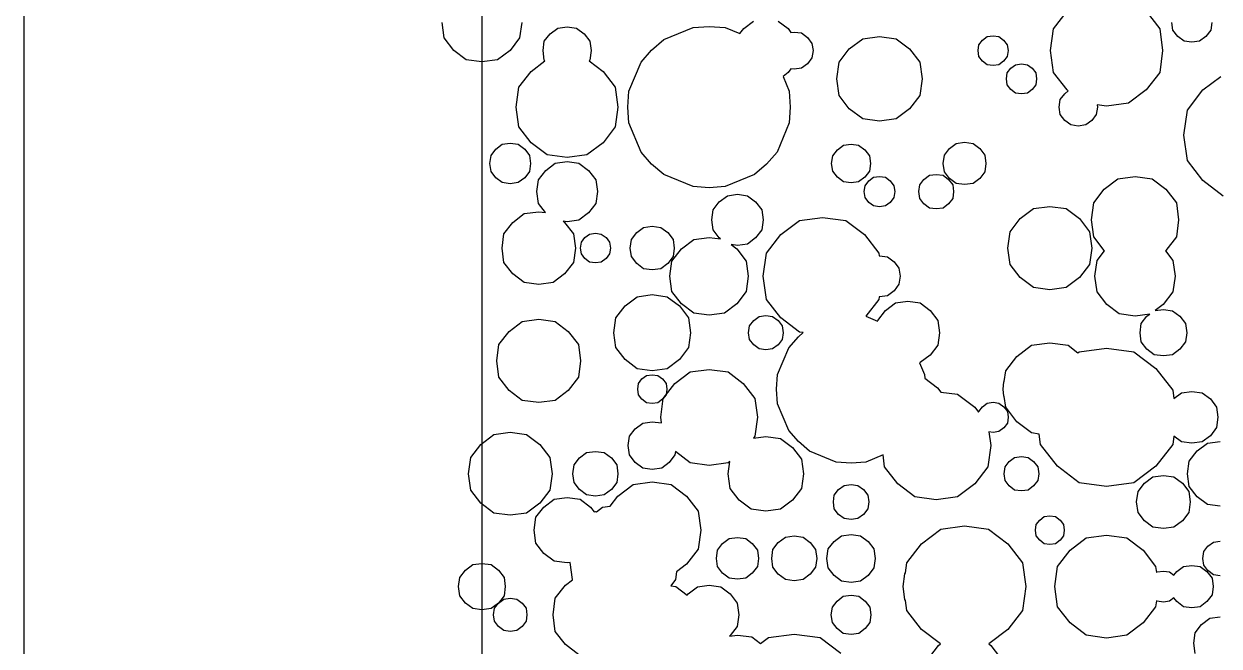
# Model space of a CAD drawing. Extents: x 58 to 158, y 90 to 190.
# Drawn here: x 57.95 to 90.57, y 109.09 to 126.07 of the extents above; entities that cross this region are included whole.
import ezdxf

# ---------------------------------------------------------------- set-up
doc = ezdxf.new("R2010")
doc.units = 0
doc.layers.get('0').update_dxf_attribs({"linetype": 'CONTINUOUS'})

msp = doc.modelspace()

# ---------------------------------------------------------------- linework, layer by layer
at = {"color": 7}
for p, q in [((57.9508, 189.701), (57.9508, 89.7008)), ((70.4494, 177.701), (70.4494, 100.7))]:
    msp.add_line(p, q, dxfattribs=at)
at = {"color": 242}
for p, q in [((86.0531, 125.936), (86.4196, 126.414)), ((88.5804, 126.414), (88.9483, 125.936)), ((85.9716, 125.339), (86.0531, 125.936)), ((88.9483, 125.936), (89.0281, 125.339)), ((80.4774, 125.388), (80.844, 125.666)), ((80.844, 125.666), (81.3001, 125.727)), ((81.3001, 125.727), (81.7563, 125.666)), ((81.7563, 125.666), (82.1228, 125.388)), ((80.1977, 125.024), (80.4774, 125.388)), ((82.1228, 125.388), (82.4025, 125.024)), ((86.0531, 124.744), (85.9716, 125.339)), ((89.0281, 125.339), (88.9483, 124.744)), ((80.1356, 124.57), (80.1977, 125.024)), ((82.4025, 125.024), (82.4646, 124.57)), ((86.4196, 124.266), (86.0531, 124.744)), ((88.9483, 124.744), (88.5804, 124.266)), ((80.1977, 124.116), (80.1356, 124.57)), ((82.4646, 124.57), (82.4025, 124.116)), ((80.4774, 123.752), (80.1977, 124.116)), ((82.4025, 124.116), (82.1228, 123.752)), ((86.2044, 123.8), (86.2323, 124.003)), ((86.2323, 124.003), (86.3561, 124.165)), ((86.3561, 124.165), (86.4538, 124.24)), ((86.4538, 124.24), (86.4196, 124.266)), ((88.5804, 124.266), (88.0992, 123.902)), ((80.844, 123.475), (80.4774, 123.752)), ((82.1228, 123.752), (81.7563, 123.475)), ((86.2323, 123.597), (86.2044, 123.8)), ((87.2465, 123.8), (87.2187, 123.597)), ((87.4998, 123.822), (87.2381, 123.857)), ((87.2381, 123.857), (87.2465, 123.8)), ((88.0992, 123.902), (87.4998, 123.822)), ((81.3001, 123.413), (80.844, 123.475)), ((81.7563, 123.475), (81.3001, 123.413)), ((86.3561, 123.434), (86.2323, 123.597)), ((86.5202, 123.31), (86.3561, 123.434)), ((86.7255, 123.282), (86.5202, 123.31)), ((86.9294, 123.31), (86.7255, 123.282)), ((87.0934, 123.434), (86.9294, 123.31)), ((87.2187, 123.597), (87.0934, 123.434)), ((80.0156, 110.149), (80.1455, 110.317)), ((80.1455, 110.317), (80.3134, 110.446)), ((80.3134, 110.446), (80.5258, 110.474)), ((80.5258, 110.474), (80.7364, 110.446)), ((80.7364, 110.446), (80.9061, 110.317)), ((80.9061, 110.317), (81.0341, 110.149)), ((79.9867, 109.94), (80.0156, 110.149)), ((80.0156, 109.73), (79.9867, 109.94)), ((81.0341, 110.149), (81.063, 109.94)), ((81.063, 109.94), (81.0341, 109.73)), ((80.1455, 109.562), (80.0156, 109.73)), ((81.0341, 109.73), (80.9061, 109.562)), ((80.3134, 109.434), (80.1455, 109.562)), ((80.5258, 109.405), (80.3134, 109.434)), ((80.7364, 109.434), (80.5258, 109.405)), ((80.9061, 109.562), (80.7364, 109.434))]:
    msp.add_line(p, q, dxfattribs=at)
at = {"color": 102}
for p, q in [((69.4214, 125.687), (69.3635, 126.11)), ((71.5366, 126.11), (71.4788, 125.687)), ((69.6817, 125.347), (69.4214, 125.687)), ((71.4788, 125.687), (71.2184, 125.347)), ((70.0236, 125.087), (69.6817, 125.347)), ((71.2184, 125.347), (70.8766, 125.087)), ((70.4494, 125.031), (70.0236, 125.087)), ((70.8766, 125.087), (70.4494, 125.031)), ((84.8843, 124.859), (85.0138, 124.956)), ((85.0138, 124.956), (85.175, 124.979)), ((85.175, 124.979), (85.3362, 124.956)), ((85.3362, 124.956), (85.4661, 124.859)), ((84.7644, 124.57), (84.7852, 124.73)), ((84.7852, 124.73), (84.8843, 124.859)), ((85.4661, 124.859), (85.5638, 124.73)), ((85.5638, 124.73), (85.5857, 124.57)), ((84.7852, 124.409), (84.7644, 124.57)), ((84.8843, 124.281), (84.7852, 124.409)), ((85.0138, 124.183), (84.8843, 124.281)), ((85.4661, 124.281), (85.3362, 124.183)), ((85.5638, 124.409), (85.4661, 124.281)), ((85.5857, 124.57), (85.5638, 124.409)), ((85.175, 124.161), (85.0138, 124.183)), ((85.3362, 124.183), (85.175, 124.161)), ((80.1508, 122.632), (80.3176, 122.759)), ((80.3176, 122.759), (80.5258, 122.786)), ((80.5258, 122.786), (80.7325, 122.759)), ((80.7325, 122.759), (80.899, 122.632)), ((79.9952, 122.26), (80.0241, 122.466)), ((80.0241, 122.466), (80.1508, 122.632)), ((80.899, 122.632), (81.0274, 122.466)), ((81.0274, 122.466), (81.0549, 122.26)), ((80.0241, 122.054), (79.9952, 122.26)), ((80.1508, 121.888), (80.0241, 122.054)), ((81.0274, 122.054), (80.899, 121.888)), ((81.0549, 122.26), (81.0274, 122.054)), ((80.3176, 121.762), (80.1508, 121.888)), ((80.5258, 121.734), (80.3176, 121.762)), ((80.7325, 121.762), (80.5258, 121.734)), ((80.899, 121.888), (80.7325, 121.762)), ((82.375, 121.491), (82.4011, 121.675)), ((82.4011, 121.675), (82.514, 121.824)), ((82.514, 121.824), (82.6643, 121.937)), ((82.6643, 121.937), (82.8506, 121.962)), ((82.8506, 121.962), (83.0365, 121.937)), ((83.0365, 121.937), (83.1854, 121.824)), ((83.1854, 121.824), (83.2997, 121.675)), ((83.2997, 121.675), (83.3244, 121.491)), ((82.4011, 121.304), (82.375, 121.491)), ((83.3244, 121.491), (83.2997, 121.304)), ((82.514, 121.157), (82.4011, 121.304)), ((82.6643, 121.044), (82.514, 121.157)), ((82.8506, 121.019), (82.6643, 121.044)), ((83.0365, 121.044), (82.8506, 121.019)), ((83.1854, 121.157), (83.0365, 121.044)), ((83.2997, 121.304), (83.1854, 121.157))]:
    msp.add_line(p, q, dxfattribs=at)
at = {"color": 142}
for p, q in [((72.3113, 125.801), (72.5181, 125.957)), ((72.5181, 125.957), (72.7756, 125.991)), ((72.7756, 125.991), (73.0321, 125.957)), ((73.0321, 125.957), (73.2384, 125.801)), ((72.1198, 125.339), (72.154, 125.596)), ((72.154, 125.596), (72.3113, 125.801)), ((73.2384, 125.801), (73.3958, 125.596)), ((73.3958, 125.596), (73.43, 125.339)), ((72.154, 125.084), (72.1198, 125.339)), ((73.43, 125.339), (73.3958, 125.084)), ((71.7945, 124.774), (72.172, 125.061)), ((72.172, 125.061), (72.154, 125.084)), ((73.3958, 125.084), (73.3778, 125.061)), ((73.3778, 125.061), (73.7553, 124.774)), ((71.4622, 124.34), (71.7945, 124.774)), ((73.7553, 124.774), (74.089, 124.34)), ((71.3892, 123.8), (71.4622, 124.34)), ((74.089, 124.34), (74.162, 123.8)), ((71.4622, 123.26), (71.3892, 123.8)), ((74.162, 123.8), (74.089, 123.26)), ((71.7945, 122.826), (71.4622, 123.26)), ((74.089, 123.26), (73.7553, 122.826)), ((72.2313, 122.495), (71.7945, 122.826)), ((73.7553, 122.826), (73.3185, 122.495)), ((72.7756, 122.422), (72.2313, 122.495)), ((73.3185, 122.495), (72.7756, 122.422)), ((74.5314, 120.184), (74.676, 120.372)), ((74.676, 120.372), (74.8647, 120.515)), ((74.8647, 120.515), (75.1004, 120.547)), ((75.1004, 120.547), (75.336, 120.515)), ((75.336, 120.515), (75.5248, 120.372)), ((75.5248, 120.372), (75.668, 120.184)), ((73.1421, 119.95), (73.1643, 120.108)), ((73.1643, 120.108), (73.2621, 120.237)), ((73.2621, 120.237), (73.3901, 120.333)), ((73.3901, 120.333), (73.5499, 120.355)), ((73.5499, 120.355), (73.7097, 120.333)), ((73.7097, 120.333), (73.8382, 120.237)), ((73.8382, 120.237), (73.9359, 120.108)), ((73.9359, 120.108), (73.9581, 119.95)), ((74.4996, 119.95), (74.5314, 120.184)), ((75.668, 120.184), (75.6998, 119.95)), ((73.1643, 119.791), (73.1421, 119.95)), ((73.2621, 119.663), (73.1643, 119.791)), ((73.9359, 119.791), (73.8382, 119.663)), ((73.9581, 119.95), (73.9359, 119.791)), ((74.5314, 119.716), (74.4996, 119.95)), ((74.676, 119.528), (74.5314, 119.716)), ((75.668, 119.716), (75.5248, 119.528)), ((75.6998, 119.95), (75.668, 119.716)), ((73.3901, 119.567), (73.2621, 119.663)), ((73.5499, 119.545), (73.3901, 119.567)), ((73.7097, 119.567), (73.5499, 119.545)), ((73.8382, 119.663), (73.7097, 119.567)), ((74.8647, 119.385), (74.676, 119.528)), ((75.1004, 119.353), (74.8647, 119.385)), ((75.336, 119.385), (75.1004, 119.353)), ((75.5248, 119.528), (75.336, 119.385)), ((74.5808, 113.497), (75.1004, 113.566)), ((75.1004, 113.566), (75.6197, 113.497)), ((74.1634, 113.18), (74.5808, 113.497)), ((75.6197, 113.497), (76.036, 113.18)), ((71.9226, 112.601), (72.1388, 112.882)), ((72.1388, 112.882), (72.4228, 113.097)), ((72.4228, 113.097), (72.7756, 113.144)), ((72.7756, 113.144), (73.1284, 113.097)), ((73.1284, 113.097), (73.4109, 112.882)), ((73.4109, 112.882), (73.5115, 112.752)), ((73.5803, 112.754), (73.7429, 112.877)), ((73.7429, 112.877), (73.9525, 112.904)), ((73.9525, 112.904), (74.1634, 113.18)), ((76.036, 113.18), (76.3545, 112.766)), ((71.8757, 112.25), (71.9226, 112.601)), ((73.5115, 112.752), (73.5499, 112.757)), ((73.5499, 112.757), (73.5803, 112.754)), ((76.3545, 112.766), (76.4247, 112.25)), ((71.9226, 111.899), (71.8757, 112.25)), ((76.4247, 112.25), (76.3545, 111.734)), ((72.1388, 111.618), (71.9226, 111.899)), ((76.8823, 111.704), (77.0199, 111.883)), ((77.0199, 111.883), (77.2005, 112.019)), ((77.2005, 112.019), (77.4252, 112.05)), ((77.4252, 112.05), (77.6496, 112.019)), ((77.6496, 112.019), (77.8302, 111.883)), ((77.8302, 111.883), (77.9681, 111.704)), ((72.4228, 111.403), (72.1388, 111.618)), ((76.3545, 111.734), (76.036, 111.319)), ((76.8519, 111.481), (76.8823, 111.704)), ((77.9681, 111.704), (77.9985, 111.481)), ((72.7756, 111.356), (72.4228, 111.403)), ((72.8567, 111.368), (72.7756, 111.356)), ((72.9188, 110.902), (72.8567, 111.368)), ((76.036, 111.319), (75.759, 111.11)), ((76.8823, 111.256), (76.8519, 111.481)), ((77.0199, 111.077), (76.8823, 111.256)), ((77.9681, 111.256), (77.8302, 111.077)), ((77.9985, 111.481), (77.9681, 111.256)), ((75.759, 111.11), (75.7315, 110.902)), ((77.2005, 110.94), (77.0199, 111.077)), ((77.4252, 110.91), (77.2005, 110.94)), ((77.6496, 110.94), (77.4252, 110.91)), ((77.8302, 111.077), (77.6496, 110.94)), ((72.4531, 110.392), (72.7315, 110.753)), ((72.7315, 110.753), (72.9216, 110.897)), ((72.9216, 110.897), (72.9188, 110.902)), ((75.7315, 110.902), (75.6035, 110.735)), ((75.6035, 110.735), (75.7439, 110.716)), ((75.7439, 110.716), (76.0554, 110.48)), ((76.0772, 110.509), (76.3323, 110.702)), ((76.3323, 110.702), (76.6505, 110.745)), ((76.6505, 110.745), (76.9676, 110.702)), ((76.9676, 110.702), (77.2223, 110.509)), ((72.3925, 109.94), (72.4531, 110.392)), ((76.0554, 110.48), (76.0772, 110.509)), ((77.2223, 110.509), (77.4167, 110.255)), ((77.4167, 110.255), (77.4594, 109.94)), ((72.4531, 109.489), (72.3925, 109.94)), ((77.4594, 109.94), (77.4167, 109.624)), ((77.4167, 109.624), (77.2223, 109.372)), ((72.7315, 109.127), (72.4531, 109.489)), ((77.2033, 109.357), (77.4252, 109.387)), ((77.2223, 109.372), (77.2033, 109.357)), ((77.4252, 109.387), (77.815, 109.335)), ((77.815, 109.335), (78.0549, 109.153)), ((78.0549, 109.153), (78.2712, 109.318)), ((78.2712, 109.318), (78.9753, 109.412)), ((78.9753, 109.412), (79.678, 109.318)), ((79.678, 109.318), (80.2432, 108.89)), ((73.0952, 108.85), (72.7315, 109.127))]:
    msp.add_line(p, q, dxfattribs=at)
at = {"color": 213}
for p, q in [((75.4133, 125.644), (76.2123, 125.973)), ((76.2123, 125.973), (76.6505, 126.002)), ((76.6505, 126.002), (77.0876, 125.973)), ((77.0876, 125.973), (77.4912, 125.807)), ((77.4912, 125.807), (77.5945, 125.942)), ((77.5945, 125.942), (77.8648, 126.146)), ((78.5357, 126.146), (78.806, 125.942)), ((78.806, 125.942), (78.8857, 125.837)), ((75.0824, 125.357), (75.4133, 125.644)), ((78.8857, 125.837), (78.9753, 125.848)), ((78.9753, 125.848), (79.1753, 125.822)), ((79.1753, 125.822), (79.3365, 125.699)), ((79.3365, 125.699), (79.459, 125.539)), ((74.7945, 125.029), (75.0824, 125.357)), ((79.459, 125.539), (79.4865, 125.339)), ((79.4865, 125.339), (79.459, 125.141)), ((74.4636, 124.236), (74.7945, 125.029)), ((79.3365, 124.981), (79.1753, 124.859)), ((79.459, 125.141), (79.3365, 124.981)), ((78.806, 124.739), (78.6694, 124.637)), ((78.6694, 124.637), (78.8377, 124.236)), ((78.8857, 124.843), (78.806, 124.739)), ((78.9753, 124.832), (78.8857, 124.843)), ((79.1753, 124.859), (78.9753, 124.832)), ((74.4333, 123.8), (74.4636, 124.236)), ((78.8377, 124.236), (78.8666, 123.8)), ((74.4636, 123.365), (74.4333, 123.8)), ((78.8666, 123.8), (78.8377, 123.365)), ((74.7945, 122.571), (74.4636, 123.365)), ((78.8377, 123.365), (78.5068, 122.571)), ((75.0824, 122.243), (74.7945, 122.571)), ((78.5068, 122.571), (78.2175, 122.243)), ((75.4133, 121.956), (75.0824, 122.243)), ((78.2175, 122.243), (77.8866, 121.956)), ((76.2123, 121.627), (75.4133, 121.956)), ((77.8866, 121.956), (77.0876, 121.627)), ((76.6505, 121.598), (76.2123, 121.627)), ((77.0876, 121.627), (76.6505, 121.598)), ((85.0512, 116.994), (85.4509, 117.297)), ((85.4509, 117.297), (85.9497, 117.364)), ((85.9497, 117.364), (86.45, 117.297)), ((86.45, 117.297), (86.7174, 117.093)), ((86.7174, 117.093), (86.753, 117.121)), ((86.753, 117.121), (87.4998, 117.22)), ((87.4998, 117.22), (88.2467, 117.121)), ((88.2467, 117.121), (88.845, 116.666)), ((84.7453, 116.596), (85.0512, 116.994)), ((84.7065, 116.307), (84.7453, 116.596)), ((88.845, 116.666), (89.3025, 116.072)), ((84.6723, 116.1), (84.6984, 116.297)), ((84.6984, 116.297), (84.7065, 116.307)), ((84.6984, 115.904), (84.6723, 116.1)), ((84.7065, 115.895), (84.6984, 115.904)), ((84.7453, 115.604), (84.7065, 115.895)), ((89.3025, 116.072), (89.3339, 115.842)), ((89.3339, 115.842), (89.5449, 116.002)), ((89.5449, 116.002), (89.8246, 116.039)), ((89.8246, 116.039), (90.1058, 116.002)), ((90.1058, 116.002), (90.3305, 115.832)), ((90.3305, 115.832), (90.5013, 115.608)), ((85.0512, 115.207), (84.7453, 115.604)), ((90.5013, 115.608), (90.5386, 115.331)), ((85.4509, 114.904), (85.0512, 115.207)), ((90.5386, 115.331), (90.5013, 115.052)), ((85.659, 114.875), (85.4509, 114.904)), ((85.6975, 114.588), (85.659, 114.875)), ((89.3339, 114.818), (89.3025, 114.588)), ((89.5449, 114.658), (89.3339, 114.818)), ((90.3305, 114.829), (90.1058, 114.658)), ((90.5013, 115.052), (90.3305, 114.829)), ((86.155, 113.994), (85.6975, 114.588)), ((89.3025, 114.588), (88.845, 113.994)), ((89.8246, 114.621), (89.5449, 114.658)), ((90.1058, 114.658), (89.8246, 114.621)), ((89.9707, 114.416), (90.2504, 114.628)), ((90.2504, 114.628), (90.6004, 114.675)), ((84.8402, 114.122), (84.9891, 114.235)), ((84.9891, 114.235), (85.175, 114.26)), ((85.175, 114.26), (85.3613, 114.235)), ((85.3613, 114.235), (85.5087, 114.122)), ((89.7558, 114.137), (89.9707, 114.416)), ((84.7027, 113.79), (84.7273, 113.975)), ((84.7273, 113.975), (84.8402, 114.122)), ((85.5087, 114.122), (85.623, 113.975)), ((85.623, 113.975), (85.6477, 113.79)), ((86.753, 113.539), (86.155, 113.994)), ((88.845, 113.994), (88.2467, 113.539)), ((89.7089, 113.79), (89.7558, 114.137)), ((84.7273, 113.605), (84.7027, 113.79)), ((84.8402, 113.458), (84.7273, 113.605)), ((85.623, 113.605), (85.5087, 113.458)), ((85.6477, 113.79), (85.623, 113.605)), ((87.4998, 113.44), (86.753, 113.539)), ((88.2467, 113.539), (87.4998, 113.44)), ((89.7558, 113.443), (89.7089, 113.79)), ((84.9891, 113.345), (84.8402, 113.458)), ((85.175, 113.32), (84.9891, 113.345)), ((85.3613, 113.345), (85.175, 113.32)), ((85.5087, 113.458), (85.3613, 113.345)), ((89.9707, 113.164), (89.7558, 113.443)), ((90.2504, 112.951), (89.9707, 113.164)), ((90.6004, 112.905), (90.2504, 112.951)), ((85.6728, 112.527), (85.7952, 112.62)), ((85.7952, 112.62), (85.9497, 112.641)), ((85.9497, 112.641), (86.1039, 112.62)), ((86.1039, 112.62), (86.2281, 112.527)), ((85.5567, 112.25), (85.5775, 112.404)), ((85.5775, 112.097), (85.5567, 112.25)), ((85.5775, 112.404), (85.6728, 112.527)), ((86.2281, 112.527), (86.323, 112.404)), ((86.323, 112.404), (86.3438, 112.25)), ((86.3438, 112.25), (86.323, 112.097)), ((85.6728, 111.974), (85.5775, 112.097)), ((85.7952, 111.88), (85.6728, 111.974)), ((86.2281, 111.974), (86.1039, 111.88)), ((86.323, 112.097), (86.2281, 111.974)), ((85.9497, 111.859), (85.7952, 111.88)), ((86.1039, 111.88), (85.9497, 111.859)), ((89.9142, 109.452), (90.0878, 109.678)), ((90.0878, 109.678), (90.3168, 109.852)), ((90.3168, 109.852), (90.6004, 109.889)), ((89.8758, 109.17), (89.9142, 109.452)), ((89.9142, 108.888), (89.8758, 109.17))]:
    msp.add_line(p, q, dxfattribs=at)
at = {"color": 30}
for p, q in [((89.3106, 125.899), (89.2817, 126.11)), ((90.3676, 126.11), (90.34, 125.899)), ((84.0133, 125.499), (84.1114, 125.627)), ((84.1114, 125.627), (84.2395, 125.724)), ((84.2395, 125.724), (84.4007, 125.746)), ((84.4007, 125.746), (84.5605, 125.724)), ((84.5605, 125.724), (84.6889, 125.627)), ((84.6889, 125.627), (84.7866, 125.499)), ((89.4415, 125.728), (89.3106, 125.899)), ((89.6126, 125.598), (89.4415, 125.728)), ((89.8246, 125.571), (89.6126, 125.598)), ((90.0384, 125.598), (89.8246, 125.571)), ((90.2092, 125.728), (90.0384, 125.598)), ((90.34, 125.899), (90.2092, 125.728)), ((83.9914, 125.339), (84.0133, 125.499)), ((84.0133, 125.181), (83.9914, 125.339)), ((84.7866, 125.499), (84.8085, 125.339)), ((84.8085, 125.339), (84.7866, 125.181)), ((84.1114, 125.053), (84.0133, 125.181)), ((84.2395, 124.956), (84.1114, 125.053)), ((84.4007, 124.934), (84.2395, 124.956)), ((84.5605, 124.956), (84.4007, 124.934)), ((84.6889, 125.053), (84.5605, 124.956)), ((84.7866, 125.181), (84.6889, 125.053)), ((87.4339, 121.557), (87.8085, 121.841)), ((87.8085, 121.841), (88.2756, 121.903)), ((88.2756, 121.903), (88.7416, 121.841)), ((88.7416, 121.841), (89.1163, 121.557)), ((76.9288, 121.212), (77.1493, 121.38)), ((77.1493, 121.38), (77.4252, 121.418)), ((77.4252, 121.418), (77.7007, 121.38)), ((77.7007, 121.38), (77.9212, 121.212)), ((87.1485, 121.185), (87.4339, 121.557)), ((89.1163, 121.557), (89.4031, 121.185)), ((76.7609, 120.993), (76.9288, 121.212)), ((77.9212, 121.212), (78.0891, 120.993)), ((87.085, 120.72), (87.1485, 121.185)), ((89.4031, 121.185), (89.4652, 120.72)), ((76.7235, 120.72), (76.7609, 120.993)), ((76.7609, 120.446), (76.7235, 120.72)), ((78.0891, 120.993), (78.1265, 120.72)), ((78.1265, 120.72), (78.0891, 120.446)), ((87.1485, 120.256), (87.085, 120.72)), ((89.4652, 120.72), (89.4031, 120.256)), ((76.9288, 120.227), (76.7609, 120.446)), ((78.0891, 120.446), (77.9212, 120.227)), ((75.8941, 119.931), (76.2303, 120.186)), ((76.2303, 120.186), (76.6505, 120.242)), ((76.6505, 120.242), (76.9648, 120.2)), ((76.9648, 120.2), (76.9288, 120.227)), ((77.4252, 120.023), (77.2541, 120.046)), ((77.2541, 120.046), (77.4058, 119.931)), ((77.7007, 120.06), (77.4252, 120.023)), ((77.9212, 120.227), (77.7007, 120.06)), ((87.4339, 119.884), (87.1485, 120.256)), ((89.4031, 120.256), (89.1163, 119.884)), ((75.6377, 119.597), (75.8941, 119.931)), ((77.4058, 119.931), (77.6623, 119.597)), ((87.2395, 119.607), (87.4462, 119.874)), ((87.4462, 119.874), (87.4339, 119.884)), ((89.1163, 119.884), (89.1039, 119.874)), ((89.1039, 119.874), (89.3106, 119.607)), ((75.5812, 119.18), (75.6377, 119.597)), ((77.6623, 119.597), (77.7187, 119.18)), ((87.1816, 119.18), (87.2395, 119.607)), ((89.3106, 119.607), (89.3685, 119.18)), ((75.6377, 118.763), (75.5812, 119.18)), ((77.7187, 119.18), (77.6623, 118.763)), ((87.2395, 118.754), (87.1816, 119.18)), ((89.3685, 119.18), (89.3106, 118.754)), ((75.8941, 118.429), (75.6377, 118.763)), ((77.6623, 118.763), (77.4058, 118.429)), ((87.5026, 118.412), (87.2395, 118.754)), ((89.3106, 118.754), (89.0475, 118.412)), ((76.2303, 118.174), (75.8941, 118.429)), ((77.4058, 118.429), (77.0696, 118.174)), ((87.8459, 118.152), (87.5026, 118.412)), ((89.0475, 118.412), (88.827, 118.244)), ((76.6505, 118.118), (76.2303, 118.174)), ((77.0696, 118.174), (76.6505, 118.118)), ((88.2756, 118.094), (87.8459, 118.152)), ((88.6767, 118.147), (88.2756, 118.094)), ((88.4453, 117.888), (88.5984, 118.088)), ((88.5984, 118.088), (88.6767, 118.147)), ((88.827, 118.244), (89.0503, 118.274)), ((89.0503, 118.274), (89.3011, 118.241)), ((89.3011, 118.241), (89.5008, 118.088)), ((89.5008, 118.088), (89.6553, 117.888)), ((88.4121, 117.64), (88.4453, 117.888)), ((89.6553, 117.888), (89.6881, 117.64)), ((88.4453, 117.391), (88.4121, 117.64)), ((89.6881, 117.64), (89.6553, 117.391)), ((88.5984, 117.191), (88.4453, 117.391)), ((88.7995, 117.04), (88.5984, 117.191)), ((89.5008, 117.191), (89.3011, 117.04)), ((89.6553, 117.391), (89.5008, 117.191)), ((89.0503, 117.007), (88.7995, 117.04)), ((89.3011, 117.04), (89.0503, 117.007)), ((78.3911, 111.72), (78.54, 111.913)), ((78.54, 111.913), (78.7329, 112.059)), ((78.7329, 112.059), (78.9753, 112.092)), ((78.9753, 112.092), (79.2166, 112.059)), ((79.2166, 112.059), (79.411, 111.913)), ((79.411, 111.913), (79.5584, 111.72)), ((78.3594, 111.481), (78.3911, 111.72)), ((79.5584, 111.72), (79.5913, 111.481)), ((78.3911, 111.239), (78.3594, 111.481)), ((78.54, 111.048), (78.3911, 111.239)), ((79.5584, 111.239), (79.411, 111.048)), ((79.5913, 111.481), (79.5584, 111.239)), ((78.7329, 110.9), (78.54, 111.048)), ((79.411, 111.048), (79.2166, 110.9)), ((78.9753, 110.869), (78.7329, 110.9)), ((79.2166, 110.9), (78.9753, 110.869))]:
    msp.add_line(p, q, dxfattribs=at)
at = {"color": 9}
for p, q in [((90.1277, 124.27), (90.6142, 124.638)), ((89.7033, 123.717), (90.1277, 124.27)), ((89.6112, 123.03), (89.7033, 123.717)), ((89.7033, 122.342), (89.6112, 123.03)), ((90.1277, 121.791), (89.7033, 122.342)), ((90.6833, 121.369), (90.1277, 121.791))]:
    msp.add_line(p, q, dxfattribs=at)
at = {"color": 183}
for p, q in [((70.6988, 122.477), (70.8325, 122.651)), ((70.8325, 122.651), (71.0075, 122.783)), ((71.0075, 122.783), (71.2251, 122.812)), ((71.2251, 122.812), (71.4431, 122.783)), ((71.4431, 122.783), (71.6181, 122.651)), ((71.6181, 122.651), (71.7518, 122.477)), ((70.6684, 122.26), (70.6988, 122.477)), ((71.7518, 122.477), (71.7808, 122.26)), ((70.6988, 122.043), (70.6684, 122.26)), ((70.8325, 121.87), (70.6988, 122.043)), ((71.7518, 122.043), (71.6181, 121.87)), ((71.7808, 122.26), (71.7518, 122.043)), ((71.9928, 121.812), (72.1914, 122.071)), ((72.1914, 122.071), (72.4503, 122.268)), ((72.4503, 122.268), (72.7756, 122.311)), ((72.7756, 122.311), (73.0994, 122.268)), ((73.0994, 122.268), (73.3584, 122.071)), ((73.3584, 122.071), (73.557, 121.812)), ((71.0075, 121.737), (70.8325, 121.87)), ((71.2251, 121.708), (71.0075, 121.737)), ((71.4431, 121.737), (71.2251, 121.708)), ((71.6181, 121.87), (71.4431, 121.737)), ((71.9487, 121.491), (71.9928, 121.812)), ((73.557, 121.812), (73.6011, 121.491)), ((71.9928, 121.168), (71.9487, 121.491)), ((73.6011, 121.491), (73.557, 121.168)), ((72.1843, 120.919), (71.9928, 121.168)), ((73.557, 121.168), (73.3584, 120.91)), ((71.2929, 120.653), (71.6082, 120.891)), ((71.6082, 120.891), (71.9998, 120.944)), ((71.9998, 120.944), (72.1843, 120.919)), ((73.0994, 120.713), (72.7756, 120.669)), ((73.3584, 120.91), (73.0994, 120.713)), ((71.053, 120.34), (71.2929, 120.653)), ((72.7756, 120.669), (72.6652, 120.685)), ((72.6652, 120.685), (72.7068, 120.653)), ((72.7068, 120.653), (72.9477, 120.34)), ((71.0008, 119.95), (71.053, 120.34)), ((72.9477, 120.34), (73.0003, 119.95)), ((71.053, 119.56), (71.0008, 119.95)), ((73.0003, 119.95), (72.9477, 119.56)), ((71.2929, 119.247), (71.053, 119.56)), ((72.9477, 119.56), (72.7068, 119.247)), ((71.6082, 119.009), (71.2929, 119.247)), ((72.7068, 119.247), (72.3925, 119.009)), ((71.9998, 118.956), (71.6082, 119.009)), ((72.3925, 119.009), (71.9998, 118.956)), ((75.7178, 116.257), (76.1326, 116.571)), ((76.1326, 116.571), (76.6505, 116.64)), ((76.6505, 116.64), (77.1673, 116.571)), ((77.1673, 116.571), (77.5822, 116.257)), ((75.4006, 115.845), (75.7178, 116.257)), ((77.5822, 116.257), (77.899, 115.845)), ((75.3318, 115.331), (75.4006, 115.845)), ((77.899, 115.845), (77.9695, 115.331)), ((74.6372, 115.019), (74.8439, 115.175)), ((74.8439, 115.175), (75.1004, 115.209)), ((75.1004, 115.209), (75.3526, 115.176)), ((75.3526, 115.176), (75.3318, 115.331)), ((77.9695, 115.331), (77.899, 114.815)), ((74.4802, 114.815), (74.6372, 115.019)), ((74.4456, 114.56), (74.4802, 114.815)), ((74.4802, 114.306), (74.4456, 114.56)), ((77.899, 114.815), (77.8591, 114.764)), ((77.8591, 114.764), (78.1995, 114.81)), ((78.1995, 114.81), (78.6035, 114.756)), ((78.6035, 114.756), (78.9259, 114.511)), ((78.9259, 114.511), (79.1725, 114.19)), ((74.6372, 114.1), (74.4802, 114.306)), ((75.7192, 114.306), (75.5618, 114.1)), ((75.7315, 114.394), (75.7192, 114.306)), ((76.1326, 114.089), (75.7315, 114.394)), ((79.1725, 114.19), (79.2261, 113.79)), ((74.8439, 113.944), (74.6372, 114.1)), ((75.1004, 113.91), (74.8439, 113.944)), ((75.3565, 113.944), (75.1004, 113.91)), ((75.5618, 114.1), (75.3565, 113.944)), ((76.6505, 114.02), (76.1326, 114.089)), ((77.1673, 114.089), (76.6505, 114.02)), ((77.2199, 114.129), (77.1673, 114.089)), ((77.1744, 113.79), (77.2199, 114.129)), ((77.228, 113.391), (77.1744, 113.79)), ((79.2261, 113.79), (79.1725, 113.391)), ((77.4746, 113.07), (77.228, 113.391)), ((79.1725, 113.391), (78.9259, 113.07)), ((77.797, 112.824), (77.4746, 113.07)), ((78.9259, 113.07), (78.6035, 112.824)), ((78.1995, 112.77), (77.797, 112.824)), ((78.6035, 112.824), (78.1995, 112.77)), ((90.2642, 111.814), (90.4131, 111.927)), ((90.4131, 111.927), (90.6004, 111.952)), ((90.1252, 111.481), (90.1499, 111.665)), ((90.1499, 111.665), (90.2642, 111.814)), ((90.1499, 111.294), (90.1252, 111.481)), ((90.2642, 111.147), (90.1499, 111.294)), ((90.4131, 111.033), (90.2642, 111.147)), ((90.6004, 111.008), (90.4131, 111.033)), ((70.7954, 110.118), (70.9041, 110.26)), ((70.9041, 110.26), (71.0477, 110.367)), ((71.0477, 110.367), (71.2251, 110.391)), ((71.2251, 110.391), (71.4029, 110.367)), ((71.4029, 110.367), (71.5465, 110.26)), ((71.5465, 110.26), (71.6552, 110.118)), ((70.7704, 109.94), (70.7954, 110.118)), ((70.7954, 109.764), (70.7704, 109.94)), ((71.6552, 110.118), (71.6788, 109.94)), ((71.6788, 109.94), (71.6552, 109.764)), ((70.9041, 109.621), (70.7954, 109.764)), ((71.0477, 109.513), (70.9041, 109.621)), ((71.5465, 109.621), (71.4029, 109.513)), ((71.6552, 109.764), (71.5465, 109.621)), ((71.2251, 109.489), (71.0477, 109.513)), ((71.4029, 109.513), (71.2251, 109.489))]:
    msp.add_line(p, q, dxfattribs=at)
at = {"color": 15}
for p, q in [((83.0749, 122.487), (83.2143, 122.669)), ((83.2143, 122.669), (83.3974, 122.807)), ((83.3974, 122.807), (83.6249, 122.838)), ((83.6249, 122.838), (83.8535, 122.807)), ((83.8535, 122.807), (84.0355, 122.669)), ((84.0355, 122.669), (84.176, 122.487)), ((83.0432, 122.26), (83.0749, 122.487)), ((84.176, 122.487), (84.2063, 122.26)), ((83.0749, 122.034), (83.0432, 122.26)), ((83.2143, 121.852), (83.0749, 122.034)), ((84.176, 122.034), (84.0355, 121.852)), ((84.2063, 122.26), (84.176, 122.034)), ((83.3974, 121.713), (83.2143, 121.852)), ((83.6249, 121.682), (83.3974, 121.713)), ((83.8535, 121.713), (83.6249, 121.682)), ((84.0355, 121.852), (83.8535, 121.713)), ((78.6045, 120.318), (79.1146, 120.704)), ((79.1146, 120.704), (79.75, 120.789)), ((79.75, 120.789), (80.385, 120.704)), ((80.385, 120.704), (80.8951, 120.318)), ((78.2161, 119.811), (78.6045, 120.318)), ((80.8951, 120.318), (81.2835, 119.811)), ((78.1308, 119.18), (78.2161, 119.811)), ((81.2835, 119.811), (81.2934, 119.739)), ((81.2934, 119.739), (81.3001, 119.739)), ((81.3001, 119.739), (81.5206, 119.71)), ((81.5206, 119.71), (81.6984, 119.575)), ((81.6984, 119.575), (81.8335, 119.4)), ((81.8335, 119.4), (81.8638, 119.18)), ((78.2161, 118.549), (78.1308, 119.18)), ((81.8638, 119.18), (81.8335, 118.961)), ((81.6984, 118.784), (81.5206, 118.65)), ((81.8335, 118.961), (81.6984, 118.784)), ((78.6045, 118.043), (78.2161, 118.549)), ((81.2835, 118.549), (80.9308, 118.09)), ((81.2934, 118.622), (81.2835, 118.549)), ((81.3001, 118.62), (81.2934, 118.622)), ((81.5206, 118.65), (81.3001, 118.62)), ((81.4627, 118.249), (81.7354, 118.456)), ((81.7354, 118.456), (82.0745, 118.502)), ((82.0745, 118.502), (82.4149, 118.456)), ((82.4149, 118.456), (82.6879, 118.249)), ((77.8676, 117.971), (78.015, 118.084)), ((78.015, 118.084), (78.1995, 118.109)), ((78.1995, 118.109), (78.3855, 118.084)), ((78.3855, 118.084), (78.5329, 117.971)), ((80.9308, 118.09), (81.2504, 117.957)), ((81.2532, 117.978), (81.4627, 118.249)), ((82.6879, 118.249), (82.8957, 117.978)), ((77.7282, 117.64), (77.7529, 117.824)), ((77.7529, 117.824), (77.8676, 117.971)), ((78.5329, 117.971), (78.6462, 117.824)), ((79.1146, 117.656), (78.6045, 118.043)), ((78.6462, 117.824), (78.6709, 117.64)), ((81.2504, 117.957), (81.2532, 117.978)), ((82.8957, 117.978), (82.9412, 117.64)), ((77.7529, 117.456), (77.7282, 117.64)), ((77.8676, 117.308), (77.7529, 117.456)), ((78.6462, 117.456), (78.5329, 117.308)), ((78.6709, 117.64), (78.6462, 117.456)), ((78.824, 117.227), (79.0885, 117.527)), ((79.0885, 117.527), (79.2208, 117.642)), ((79.2208, 117.642), (79.1146, 117.656)), ((82.9412, 117.64), (82.8957, 117.303)), ((78.015, 117.197), (77.8676, 117.308)), ((78.1995, 117.172), (78.015, 117.197)), ((78.3855, 117.197), (78.1995, 117.172)), ((78.5329, 117.308), (78.3855, 117.197)), ((78.5206, 116.499), (78.824, 117.227)), ((82.8957, 117.303), (82.6879, 117.031)), ((82.4149, 116.824), (82.3958, 116.822)), ((82.3958, 116.822), (82.5292, 116.499)), ((82.6879, 117.031), (82.4149, 116.824)), ((78.4945, 116.1), (78.5206, 116.499)), ((82.5292, 116.499), (82.5362, 116.401)), ((82.5362, 116.401), (82.8862, 116.136)), ((82.8862, 116.136), (82.9744, 116.02)), ((78.5206, 115.702), (78.4945, 116.1)), ((82.9744, 116.02), (83.4334, 115.959)), ((83.4334, 115.959), (83.9004, 115.604)), ((78.824, 114.974), (78.5206, 115.702)), ((83.9004, 115.604), (84.0066, 115.467)), ((84.0066, 115.467), (84.0094, 115.491)), ((84.0094, 115.491), (84.1086, 115.62)), ((84.1086, 115.62), (84.238, 115.718)), ((84.238, 115.718), (84.4007, 115.74)), ((84.4007, 115.74), (84.5619, 115.718)), ((84.5619, 115.718), (84.6914, 115.62)), ((84.6914, 115.62), (84.7908, 115.491)), ((84.7908, 115.491), (84.8127, 115.331)), ((84.7908, 115.17), (84.6914, 115.04)), ((84.8127, 115.331), (84.7908, 115.17)), ((70.419, 114.591), (70.7775, 114.862)), ((70.7775, 114.862), (71.2251, 114.923)), ((71.2251, 114.923), (71.6717, 114.862)), ((71.6717, 114.862), (72.0316, 114.591)), ((79.0885, 114.674), (78.824, 114.974)), ((84.4007, 114.92), (84.285, 114.935)), ((84.285, 114.935), (84.3361, 114.56)), ((84.5619, 114.942), (84.4007, 114.92)), ((84.6914, 115.04), (84.5619, 114.942)), ((70.1449, 114.234), (70.419, 114.591)), ((72.0316, 114.591), (72.3043, 114.234)), ((79.3916, 114.41), (79.0885, 114.674)), ((84.3361, 114.56), (84.2574, 113.98)), ((70.0857, 113.79), (70.1449, 114.234)), ((72.3043, 114.234), (72.365, 113.79)), ((80.1232, 114.108), (79.3916, 114.41)), ((81.3978, 114.303), (80.9265, 114.108)), ((81.4419, 113.98), (81.3978, 114.303)), ((80.5258, 114.082), (80.1232, 114.108)), ((80.9265, 114.108), (80.5258, 114.082)), ((81.7989, 113.516), (81.4419, 113.98)), ((84.2574, 113.98), (83.9004, 113.516)), ((70.1449, 113.346), (70.0857, 113.79)), ((72.365, 113.79), (72.3043, 113.346)), ((82.2674, 113.162), (81.7989, 113.516)), ((83.9004, 113.516), (83.4334, 113.162)), ((70.419, 112.989), (70.1449, 113.346)), ((72.3043, 113.346), (72.0316, 112.989)), ((80.0435, 113.02), (80.0682, 113.209)), ((80.0682, 113.209), (80.1839, 113.359)), ((80.1839, 113.359), (80.3356, 113.473)), ((80.3356, 113.473), (80.5258, 113.499)), ((80.5258, 113.499), (80.7145, 113.473)), ((80.7145, 113.473), (80.8662, 113.359)), ((80.8662, 113.359), (80.9819, 113.209)), ((80.9819, 113.209), (81.0066, 113.02)), ((70.7775, 112.718), (70.419, 112.989)), ((72.0316, 112.989), (71.6717, 112.718)), ((80.0682, 112.832), (80.0435, 113.02)), ((81.0066, 113.02), (80.9819, 112.832)), ((82.8506, 113.083), (82.2674, 113.162)), ((83.4334, 113.162), (82.8506, 113.083)), ((71.2251, 112.657), (70.7775, 112.718)), ((71.6717, 112.718), (71.2251, 112.657)), ((80.1839, 112.681), (80.0682, 112.832)), ((80.3356, 112.566), (80.1839, 112.681)), ((80.5258, 112.542), (80.3356, 112.566)), ((80.7145, 112.566), (80.5258, 112.542)), ((80.8662, 112.681), (80.7145, 112.566)), ((80.9819, 112.832), (80.8662, 112.681)), ((79.9013, 111.737), (80.0597, 111.942)), ((80.0597, 111.942), (80.2665, 112.099)), ((80.2665, 112.099), (80.5258, 112.134)), ((80.5258, 112.134), (80.7833, 112.099)), ((80.7833, 112.099), (80.99, 111.942)), ((80.99, 111.942), (81.1484, 111.737)), ((79.8671, 111.481), (79.9013, 111.737)), ((81.1484, 111.737), (81.183, 111.481)), ((79.9013, 111.224), (79.8671, 111.481)), ((81.183, 111.481), (81.1484, 111.224)), ((80.0597, 111.017), (79.9013, 111.224)), ((80.2665, 110.86), (80.0597, 111.017)), ((80.99, 111.017), (80.7833, 110.86)), ((81.1484, 111.224), (80.99, 111.017)), ((80.5258, 110.826), (80.2665, 110.86)), ((80.7833, 110.86), (80.5258, 110.826))]:
    msp.add_line(p, q, dxfattribs=at)
at = {"color": 52}
for p, q in [((80.9061, 121.652), (81.0066, 121.783)), ((81.0066, 121.783), (81.1375, 121.882)), ((81.1375, 121.882), (81.3001, 121.903)), ((81.3001, 121.903), (81.4627, 121.882)), ((81.4627, 121.882), (81.5936, 121.783)), ((81.5936, 121.783), (81.6942, 121.652)), ((80.8838, 121.491), (80.9061, 121.652)), ((80.9061, 121.328), (80.8838, 121.491)), ((81.6942, 121.652), (81.7164, 121.491)), ((81.7164, 121.491), (81.6942, 121.328)), ((81.0066, 121.199), (80.9061, 121.328)), ((81.1375, 121.099), (81.0066, 121.199)), ((81.3001, 121.077), (81.1375, 121.099)), ((81.4627, 121.099), (81.3001, 121.077)), ((81.5936, 121.199), (81.4627, 121.099)), ((81.6942, 121.328), (81.5936, 121.199)), ((71.1909, 117.674), (71.5504, 117.948)), ((71.5504, 117.948), (71.9998, 118.007)), ((71.9998, 118.007), (72.4489, 117.948)), ((72.4489, 117.948), (72.8087, 117.674)), ((70.9164, 117.317), (71.1909, 117.674)), ((72.8087, 117.674), (73.0843, 117.317)), ((70.8561, 116.87), (70.9164, 117.317)), ((73.0843, 117.317), (73.1449, 116.87)), ((70.9164, 116.424), (70.8561, 116.87)), ((73.1449, 116.87), (73.0843, 116.424)), ((74.8192, 116.38), (74.9445, 116.475)), ((74.9445, 116.475), (75.1004, 116.495)), ((75.1004, 116.495), (75.256, 116.475)), ((75.256, 116.475), (75.3816, 116.38)), ((71.1909, 116.067), (70.9164, 116.424)), ((73.0843, 116.424), (72.8087, 116.067)), ((74.7021, 116.1), (74.7229, 116.255)), ((74.7229, 116.255), (74.8192, 116.38)), ((75.3816, 116.38), (75.4765, 116.255)), ((75.4765, 116.255), (75.4973, 116.1)), ((71.5504, 115.792), (71.1909, 116.067)), ((72.8087, 116.067), (72.4489, 115.792)), ((74.7229, 115.945), (74.7021, 116.1)), ((74.8192, 115.822), (74.7229, 115.945)), ((74.9445, 115.726), (74.8192, 115.822)), ((75.3816, 115.822), (75.256, 115.726)), ((75.4765, 115.945), (75.3816, 115.822)), ((75.4973, 116.1), (75.4765, 115.945)), ((71.9998, 115.733), (71.5504, 115.792)), ((72.4489, 115.792), (71.9998, 115.733)), ((75.1004, 115.705), (74.9445, 115.726)), ((75.256, 115.726), (75.1004, 115.705)), ((88.3571, 113.305), (88.5335, 113.534)), ((88.5335, 113.534), (88.7635, 113.709)), ((88.7635, 113.709), (89.0503, 113.746)), ((89.0503, 113.746), (89.3367, 113.709)), ((89.3367, 113.709), (89.5671, 113.534)), ((89.5671, 113.534), (89.7435, 113.305)), ((88.3186, 113.02), (88.3571, 113.305)), ((89.7435, 113.305), (89.7819, 113.02)), ((88.3571, 112.735), (88.3186, 113.02)), ((89.7819, 113.02), (89.7435, 112.735)), ((88.5335, 112.506), (88.3571, 112.735)), ((89.7435, 112.735), (89.5671, 112.506)), ((82.4466, 111.882), (82.9716, 112.279)), ((82.9716, 112.279), (83.6249, 112.367)), ((83.6249, 112.367), (84.2793, 112.279)), ((84.2793, 112.279), (84.8032, 111.882)), ((88.7635, 112.332), (88.5335, 112.506)), ((89.0503, 112.294), (88.7635, 112.332)), ((89.3367, 112.332), (89.0503, 112.294)), ((89.5671, 112.506), (89.3367, 112.332)), ((86.5022, 111.702), (86.946, 112.039)), ((86.946, 112.039), (87.4998, 112.113)), ((87.4998, 112.113), (88.054, 112.039)), ((88.054, 112.039), (88.4989, 111.702)), ((82.0455, 111.359), (82.4466, 111.882)), ((84.8032, 111.882), (85.2039, 111.359)), ((86.1617, 111.26), (86.5022, 111.702)), ((88.4989, 111.702), (88.8379, 111.26)), ((82.0099, 111.088), (82.0455, 111.359)), ((85.2039, 111.359), (85.2921, 110.71)), ((86.0873, 110.71), (86.1617, 111.26)), ((88.8379, 111.26), (88.8601, 111.093)), ((89.4126, 111.119), (89.596, 111.259)), ((89.596, 111.259), (89.8246, 111.289)), ((89.8246, 111.289), (90.0536, 111.259)), ((90.0536, 111.259), (90.2367, 111.119)), ((81.9436, 110.71), (81.9905, 111.063)), ((81.9905, 111.063), (82.0099, 111.088)), ((88.8601, 111.093), (88.8834, 111.111)), ((88.8834, 111.111), (89.0503, 111.133)), ((89.0503, 111.133), (89.2168, 111.111)), ((89.2168, 111.111), (89.3367, 111.02)), ((89.3367, 111.02), (89.4126, 111.119)), ((90.2367, 111.119), (90.3774, 110.938)), ((90.3774, 110.938), (90.4074, 110.71)), ((81.9905, 110.356), (81.9436, 110.71)), ((85.2921, 110.71), (85.2039, 110.06)), ((86.1617, 110.159), (86.0873, 110.71)), ((90.4074, 110.71), (90.3774, 110.483)), ((82.0099, 110.333), (81.9905, 110.356)), ((82.0455, 110.06), (82.0099, 110.333)), ((88.8601, 110.326), (88.8379, 110.159)), ((88.8834, 110.309), (88.8601, 110.326)), ((89.0503, 110.287), (88.8834, 110.309)), ((89.2168, 110.309), (89.0503, 110.287)), ((89.3367, 110.4), (89.2168, 110.309)), ((89.4126, 110.301), (89.3367, 110.4)), ((89.596, 110.162), (89.4126, 110.301)), ((90.2367, 110.301), (90.0536, 110.162)), ((90.3774, 110.483), (90.2367, 110.301)), ((82.4466, 109.539), (82.0455, 110.06)), ((85.2039, 110.06), (84.8032, 109.539)), ((86.5022, 109.718), (86.1617, 110.159)), ((88.8379, 110.159), (88.4989, 109.718)), ((89.8246, 110.132), (89.596, 110.162)), ((90.0536, 110.162), (89.8246, 110.132)), ((86.946, 109.381), (86.5022, 109.718)), ((88.4989, 109.718), (88.054, 109.381)), ((82.9649, 109.146), (82.4466, 109.539)), ((84.8032, 109.539), (84.285, 109.146)), ((87.4998, 109.307), (86.946, 109.381)), ((88.054, 109.381), (87.4998, 109.307)), ((82.6728, 108.792), (82.9137, 109.106)), ((82.9137, 109.106), (82.9649, 109.146)), ((84.285, 109.146), (84.3361, 109.106)), ((84.3361, 109.106), (84.5785, 108.792))]:
    msp.add_line(p, q, dxfattribs=at)
at = {"color": 132}
for p, q in [((85.1408, 120.755), (85.5003, 121.027)), ((85.5003, 121.027), (85.9497, 121.087)), ((85.9497, 121.087), (86.3988, 121.027)), ((86.3988, 121.027), (86.7601, 120.755)), ((84.8663, 120.396), (85.1408, 120.755)), ((86.7601, 120.755), (87.0342, 120.396)), ((84.806, 119.95), (84.8663, 120.396)), ((87.0342, 120.396), (87.0948, 119.95)), ((84.8663, 119.503), (84.806, 119.95)), ((87.0948, 119.95), (87.0342, 119.503)), ((85.1408, 119.146), (84.8663, 119.503)), ((87.0342, 119.503), (86.7601, 119.146)), ((85.5003, 118.872), (85.1408, 119.146)), ((86.7601, 119.146), (86.3988, 118.872)), ((85.9497, 118.813), (85.5003, 118.872)), ((86.3988, 118.872), (85.9497, 118.813)), ((74.3603, 118.375), (74.6898, 118.624)), ((74.6898, 118.624), (75.1004, 118.679)), ((75.1004, 118.679), (75.511, 118.624)), ((75.511, 118.624), (75.8391, 118.375)), ((74.1094, 118.048), (74.3603, 118.375)), ((75.8391, 118.375), (76.091, 118.048)), ((74.0544, 117.64), (74.1094, 118.048)), ((76.091, 118.048), (76.145, 117.64)), ((74.1094, 117.233), (74.0544, 117.64)), ((76.145, 117.64), (76.091, 117.233)), ((74.3603, 116.906), (74.1094, 117.233)), ((76.091, 117.233), (75.8391, 116.906)), ((74.6898, 116.657), (74.3603, 116.906)), ((75.8391, 116.906), (75.511, 116.657)), ((75.1004, 116.601), (74.6898, 116.657)), ((75.511, 116.657), (75.1004, 116.601)), ((72.9686, 114.03), (73.116, 114.221)), ((73.116, 114.221), (73.309, 114.369)), ((73.309, 114.369), (73.5499, 114.401)), ((73.5499, 114.401), (73.7912, 114.369)), ((73.7912, 114.369), (73.9842, 114.221)), ((73.9842, 114.221), (74.1331, 114.03)), ((72.9354, 113.79), (72.9686, 114.03)), ((74.1331, 114.03), (74.1645, 113.79)), ((72.9686, 113.55), (72.9354, 113.79)), ((73.116, 113.359), (72.9686, 113.55)), ((74.1331, 113.55), (73.9842, 113.359)), ((74.1645, 113.79), (74.1331, 113.55)), ((73.309, 113.211), (73.116, 113.359)), ((73.5499, 113.18), (73.309, 113.211)), ((73.7912, 113.211), (73.5499, 113.18)), ((73.9842, 113.359), (73.7912, 113.211)), ((69.9989, 111.158), (70.2, 111.311)), ((70.2, 111.311), (70.4494, 111.344)), ((70.4494, 111.344), (70.7002, 111.311)), ((70.7002, 111.311), (70.9013, 111.158)), ((69.8115, 110.71), (69.8458, 110.96)), ((69.8458, 110.96), (69.9989, 111.158)), ((70.9013, 111.158), (71.0544, 110.96)), ((71.0544, 110.96), (71.089, 110.71)), ((69.8458, 110.461), (69.8115, 110.71)), ((71.089, 110.71), (71.0544, 110.461)), ((69.9989, 110.261), (69.8458, 110.461)), ((70.2, 110.109), (69.9989, 110.261)), ((70.9013, 110.261), (70.7002, 110.109)), ((71.0544, 110.461), (70.9013, 110.261)), ((70.4494, 110.076), (70.2, 110.109)), ((70.7002, 110.109), (70.4494, 110.076))]:
    msp.add_line(p, q, dxfattribs=at)

doc.saveas('drawing.dxf')
